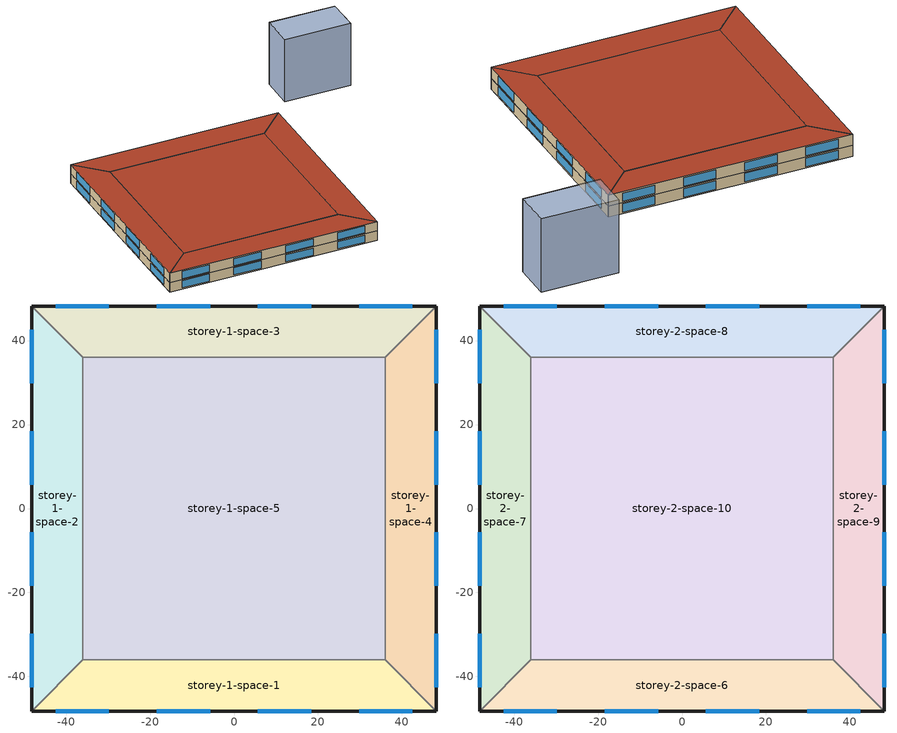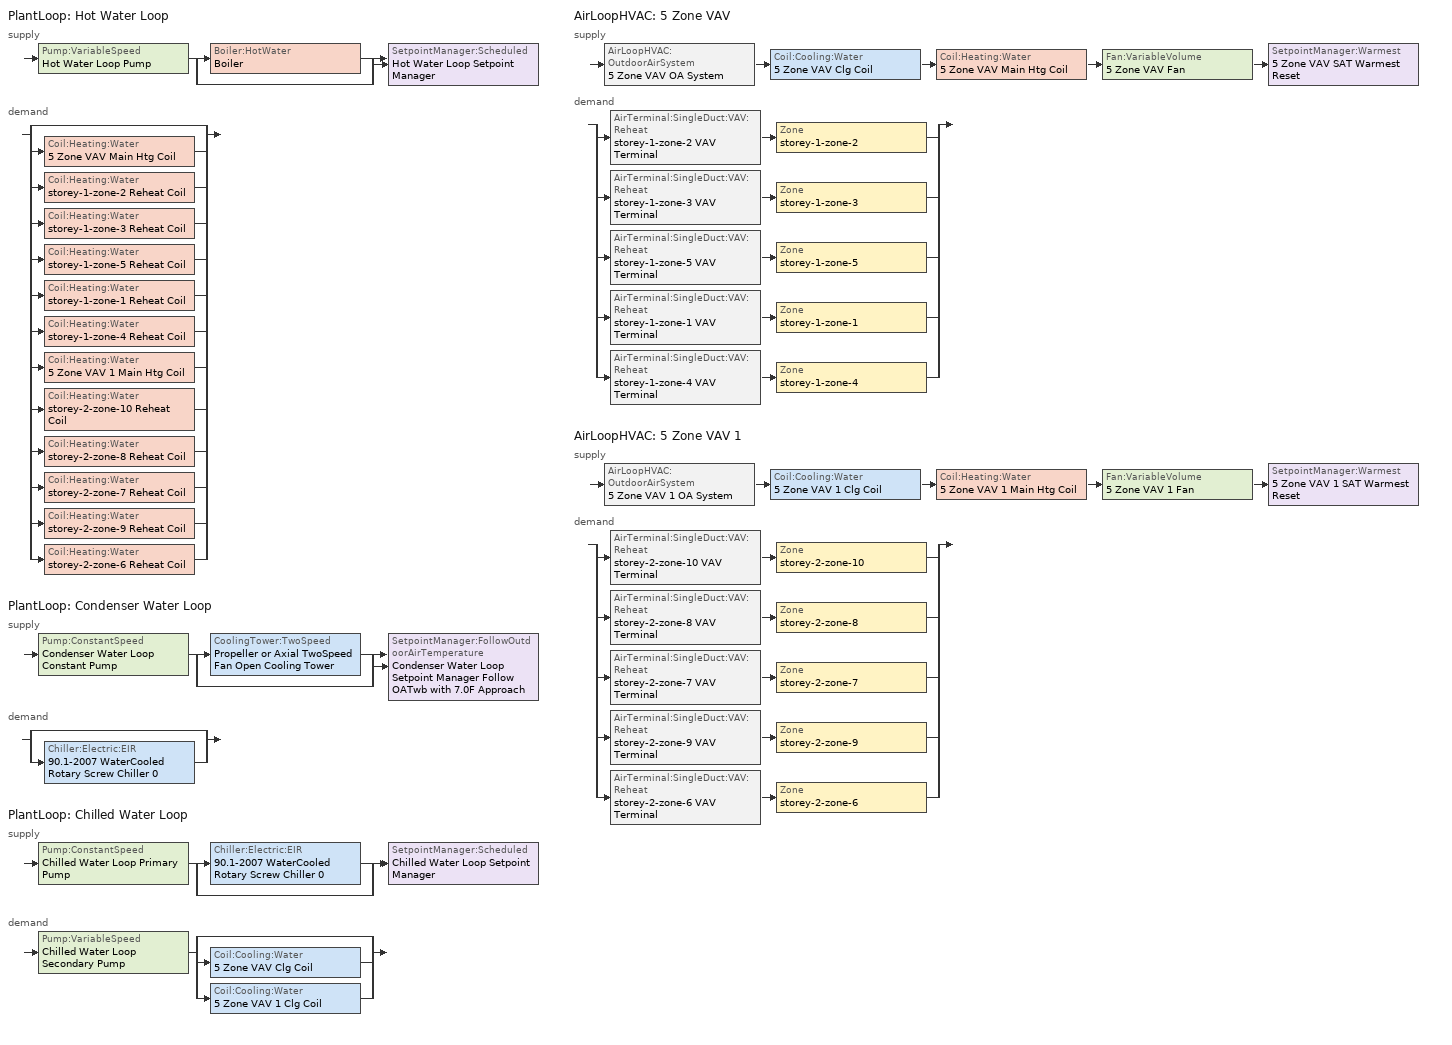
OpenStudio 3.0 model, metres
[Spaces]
storey-1-space-1
 floor ground (Typical Floor CZ5): -48.16,-48.23 -35.97,-36.04 35.97,-36.04 48.16,-48.23 z0
 wall outside (Typical Mass Wall CZ5 R-11): -48.16,-48.23 48.16,-48.23 z0:4.57
 wall to storey-1-space-5 (Typical Int. Wall CZ5): 35.97,-36.04 -35.97,-36.04 z0:4.57
 wall to storey-1-space-4 (Typical Int. Wall CZ5): 48.16,-48.23 35.97,-36.04 z0:4.57
 wall to storey-1-space-2 (Typical Int. Wall CZ5): -35.97,-36.04 -48.16,-48.23 z0:4.57
 window (Typical Mtl Framed CW CZ5 U-0.45 SHGC-0.4 VT-0.44): 29.78,-48.23 42.46,-48.23 / 5.7,-48.23 18.38,-48.23 / -18.38,-48.23 -5.7,-48.23 / -42.46,-48.23 -29.78,-48.23 z0.55:4.02
storey-1-space-2
 floor ground (Typical Floor CZ5): -48.16,48.23 -35.97,36.04 -35.97,-36.04 -48.16,-48.23 z0
 wall outside (Typical Mass Wall CZ5 R-11): -48.16,48.23 -48.16,-48.23 z0:4.57
 wall to storey-1-space-5 (Typical Int. Wall CZ5): -35.97,-36.04 -35.97,36.04 z0:4.57
 wall to storey-1-space-3 (Typical Int. Wall CZ5): -35.97,36.04 -48.16,48.23 z0:4.57
 window (Typical Mtl Framed CW CZ5 U-0.45 SHGC-0.4 VT-0.44): -48.16,-29.83 -48.16,-42.52 / -48.16,-5.71 -48.16,-18.4 / -48.16,18.4 -48.16,5.71 / -48.16,42.52 -48.16,29.83 z0.55:4.02
storey-1-space-3
 floor ground (Typical Floor CZ5): 48.16,48.23 35.97,36.04 -35.97,36.04 -48.16,48.23 z0
 wall outside (Typical Mass Wall CZ5 R-11): 48.16,48.23 -48.16,48.23 z0:4.57
 wall to storey-1-space-5 (Typical Int. Wall CZ5): -35.97,36.04 35.97,36.04 z0:4.57
 wall to storey-1-space-4 (Typical Int. Wall CZ5): 35.97,36.04 48.16,48.23 z0:4.57
 window (Typical Mtl Framed CW CZ5 U-0.45 SHGC-0.4 VT-0.44): -29.78,48.23 -42.46,48.23 / -5.7,48.23 -18.38,48.23 / 18.38,48.23 5.7,48.23 / 42.46,48.23 29.78,48.23 z0.55:4.02
storey-1-space-4
 floor ground (Typical Floor CZ5): 48.16,-48.23 35.97,-36.04 35.97,36.04 48.16,48.23 z0
 wall outside (Typical Mass Wall CZ5 R-11): 48.16,-48.23 48.16,48.23 z0:4.57
 wall to storey-1-space-5 (Typical Int. Wall CZ5): 35.97,36.04 35.97,-36.04 z0:4.57
 window (Typical Mtl Framed CW CZ5 U-0.45 SHGC-0.4 VT-0.44): 48.16,29.83 48.16,42.52 / 48.16,5.71 48.16,18.4 / 48.16,-18.4 48.16,-5.71 / 48.16,-42.52 48.16,-29.83 z0.55:4.02
storey-1-space-5
 floor ground (Typical Floor CZ5): 35.97,-36.04 -35.97,-36.04 -35.97,36.04 35.97,36.04 z0
storey-2-space-6
 floor to storey-1-space-1 (Typical Floor CZ5): -48.16,-48.23 -35.97,-36.04 35.97,-36.04 48.16,-48.23 z4.57
 wall outside (Typical Mass Wall CZ5 R-11): -48.16,-48.23 48.16,-48.23 z4.57:9.14
 wall to storey-2-space-10 (Typical Int. Wall CZ5): 35.97,-36.04 -35.97,-36.04 z4.57:9.14
 wall to storey-2-space-9 (Typical Int. Wall CZ5): 48.16,-48.23 35.97,-36.04 z4.57:9.14
 wall to storey-2-space-7 (Typical Int. Wall CZ5): -35.97,-36.04 -48.16,-48.23 z4.57:9.14
 window (Typical Mtl Framed CW CZ5 U-0.45 SHGC-0.4 VT-0.44): 29.78,-48.23 42.46,-48.23 / 5.7,-48.23 18.38,-48.23 / -18.38,-48.23 -5.7,-48.23 / -42.46,-48.23 -29.78,-48.23 z5.12:8.6
 roof outside (Typical IEAD Roof CZ5 R-21): 48.16,-48.23 35.97,-36.04 -35.97,-36.04 -48.16,-48.23 z9.17
storey-2-space-7
 floor to storey-1-space-2 (Typical Floor CZ5): -48.16,48.23 -35.97,36.04 -35.97,-36.04 -48.16,-48.23 z4.57
 wall outside (Typical Mass Wall CZ5 R-11): -48.16,48.23 -48.16,-48.23 z4.57:9.14
 wall to storey-2-space-10 (Typical Int. Wall CZ5): -35.97,-36.04 -35.97,36.04 z4.57:9.14
 wall to storey-2-space-8 (Typical Int. Wall CZ5): -35.97,36.04 -48.16,48.23 z4.57:9.14
 window (Typical Mtl Framed CW CZ5 U-0.45 SHGC-0.4 VT-0.44): -48.16,-29.83 -48.16,-42.52 / -48.16,-5.71 -48.16,-18.4 / -48.16,18.4 -48.16,5.71 / -48.16,42.52 -48.16,29.83 z5.12:8.6
 roof outside (Typical IEAD Roof CZ5 R-21): -48.16,-48.23 -35.97,-36.04 -35.97,36.04 -48.16,48.23 z9.17
storey-2-space-8
 floor to storey-1-space-3 (Typical Floor CZ5): 48.16,48.23 35.97,36.04 -35.97,36.04 -48.16,48.23 z4.57
 wall outside (Typical Mass Wall CZ5 R-11): 48.16,48.23 -48.16,48.23 z4.57:9.14
 wall to storey-2-space-10 (Typical Int. Wall CZ5): -35.97,36.04 35.97,36.04 z4.57:9.14
 wall to storey-2-space-9 (Typical Int. Wall CZ5): 35.97,36.04 48.16,48.23 z4.57:9.14
 window (Typical Mtl Framed CW CZ5 U-0.45 SHGC-0.4 VT-0.44): -29.78,48.23 -42.46,48.23 / -5.7,48.23 -18.38,48.23 / 18.38,48.23 5.7,48.23 / 42.46,48.23 29.78,48.23 z5.12:8.6
 roof outside (Typical IEAD Roof CZ5 R-21): -48.16,48.23 -35.97,36.04 35.97,36.04 48.16,48.23 z9.17
storey-2-space-9
 floor to storey-1-space-4 (Typical Floor CZ5): 48.16,-48.23 35.97,-36.04 35.97,36.04 48.16,48.23 z4.57
 wall outside (Typical Mass Wall CZ5 R-11): 48.16,-48.23 48.16,48.23 z4.57:9.14
 wall to storey-2-space-10 (Typical Int. Wall CZ5): 35.97,36.04 35.97,-36.04 z4.57:9.14
 window (Typical Mtl Framed CW CZ5 U-0.45 SHGC-0.4 VT-0.44): 48.16,29.83 48.16,42.52 / 48.16,5.71 48.16,18.4 / 48.16,-18.4 48.16,-5.71 / 48.16,-42.52 48.16,-29.83 z5.12:8.6
 roof outside (Typical IEAD Roof CZ5 R-21): 48.16,48.23 35.97,36.04 35.97,-36.04 48.16,-48.23 z9.17
storey-2-space-10
 floor to storey-1-space-5 (Typical Floor CZ5): 35.97,-36.04 -35.97,-36.04 -35.97,36.04 35.97,36.04 z4.57
 roof outside (Typical IEAD Roof CZ5 R-21): 35.97,36.04 -35.97,36.04 -35.97,-36.04 35.97,-36.04 z9.17
shading: 91.44,68.58 91.44,83.82 / 91.44,83.82 60.96,83.82 / 60.96,83.82 60.96,68.58 / 60.96,68.58 91.44,68.58 z0:30.48; 91.44,83.82 60.96,83.82 60.96,68.58 91.44,68.58 z30.48
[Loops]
PlantLoop 'Hot Water Loop'
 supply: Pump:VariableSpeed 'Hot Water Loop Pump' > split
  | Boiler:HotWater 'Boiler'
  | bypass
  join > SetpointManager:Scheduled 'Hot Water Loop Setpoint Manager'
 demand: split
  | bypass
  | Coil:Heating:Water '5 Zone VAV Main Htg Coil'
  | Coil:Heating:Water 'storey-1-zone-2 Reheat Coil'
  | Coil:Heating:Water 'storey-1-zone-3 Reheat Coil'
  | Coil:Heating:Water 'storey-1-zone-5 Reheat Coil'
  | Coil:Heating:Water 'storey-1-zone-1 Reheat Coil'
  | Coil:Heating:Water 'storey-1-zone-4 Reheat Coil'
  | Coil:Heating:Water '5 Zone VAV 1 Main Htg Coil'
  | Coil:Heating:Water 'storey-2-zone-10 Reheat Coil'
  | Coil:Heating:Water 'storey-2-zone-8 Reheat Coil'
  | Coil:Heating:Water 'storey-2-zone-7 Reheat Coil'
  | Coil:Heating:Water 'storey-2-zone-9 Reheat Coil'
  | Coil:Heating:Water 'storey-2-zone-6 Reheat Coil'
PlantLoop 'Condenser Water Loop'
 supply: Pump:ConstantSpeed 'Condenser Water Loop Constant Pump' > split
  | CoolingTower:TwoSpeed 'Propeller or Axial TwoSpeed Fan Open Cooling Tower'
  | bypass
  join > SetpointManager:FollowOutdoorAirTemperature 'Condenser Water Loop Setpoint Manager Follow OATwb with 7.0F Approach'
 demand: split
  | bypass
  | Chiller:Electric:EIR '90.1-2007 WaterCooled  Rotary Screw Chiller 0'
PlantLoop 'Chilled Water Loop'
 supply: Pump:ConstantSpeed 'Chilled Water Loop Primary Pump' > split
  | Chiller:Electric:EIR '90.1-2007 WaterCooled  Rotary Screw Chiller 0'
  | bypass
  join > SetpointManager:Scheduled 'Chilled Water Loop Setpoint Manager'
 demand: Pump:VariableSpeed 'Chilled Water Loop Secondary Pump' > split
  | bypass
  | Coil:Cooling:Water '5 Zone VAV Clg Coil'
  | Coil:Cooling:Water '5 Zone VAV 1 Clg Coil'
AirLoopHVAC '5 Zone VAV'
 supply: AirLoopHVAC:OutdoorAirSystem '5 Zone VAV OA System' > Coil:Cooling:Water '5 Zone VAV Clg Coil' > Coil:Heating:Water '5 Zone VAV Main Htg Coil' > Fan:VariableVolume '5 Zone VAV Fan' > SetpointManager:Warmest '5 Zone VAV SAT Warmest Reset'
 demand: split
  | AirTerminal:SingleDuct:VAV:Reheat 'storey-1-zone-2 VAV Terminal' > Zone 'storey-1-zone-2'
  | AirTerminal:SingleDuct:VAV:Reheat 'storey-1-zone-3 VAV Terminal' > Zone 'storey-1-zone-3'
  | AirTerminal:SingleDuct:VAV:Reheat 'storey-1-zone-5 VAV Terminal' > Zone 'storey-1-zone-5'
  | AirTerminal:SingleDuct:VAV:Reheat 'storey-1-zone-1 VAV Terminal' > Zone 'storey-1-zone-1'
  | AirTerminal:SingleDuct:VAV:Reheat 'storey-1-zone-4 VAV Terminal' > Zone 'storey-1-zone-4'
AirLoopHVAC '5 Zone VAV 1'
 supply: AirLoopHVAC:OutdoorAirSystem '5 Zone VAV 1 OA System' > Coil:Cooling:Water '5 Zone VAV 1 Clg Coil' > Coil:Heating:Water '5 Zone VAV 1 Main Htg Coil' > Fan:VariableVolume '5 Zone VAV 1 Fan' > SetpointManager:Warmest '5 Zone VAV 1 SAT Warmest Reset'
 demand: split
  | AirTerminal:SingleDuct:VAV:Reheat 'storey-2-zone-10 VAV Terminal' > Zone 'storey-2-zone-10'
  | AirTerminal:SingleDuct:VAV:Reheat 'storey-2-zone-8 VAV Terminal' > Zone 'storey-2-zone-8'
  | AirTerminal:SingleDuct:VAV:Reheat 'storey-2-zone-7 VAV Terminal' > Zone 'storey-2-zone-7'
  | AirTerminal:SingleDuct:VAV:Reheat 'storey-2-zone-9 VAV Terminal' > Zone 'storey-2-zone-9'
  | AirTerminal:SingleDuct:VAV:Reheat 'storey-2-zone-6 VAV Terminal' > Zone 'storey-2-zone-6'
[Building]
1: North Axis {deg}=0; Standards Template=90.1-2007; Standards Building Type=Office
[Site]
Denver-Stapleton_USA: Latitude {deg}=39; Longitude {deg}=-104
[SizingPeriod:DesignDay] Barometric Pressure {Pa}=83411; Sky Clearness=0; Rain Indicator=0; Snow Indicator=0; Day of Month=21; Daylight Saving Time Indicator=0; Dry-Bulb Temperature Range Modifier Type=DefaultMultipliers
Name | Maximum Dry-Bulb Temperature {C} | Daily Dry-Bulb Temperature Range {deltaC} | Humidity Indicating Conditions at Maximum Dry-Bulb | Wind Speed {m/s} | Wind Direction {deg} | Month | Day Type | Humidity Indicating Type | Solar Model Indicator | ASHRAE Taub | ASHRAE Taud
Denver-Stapleton Ann Clg .4% Condns DP=>MDB | 20 | 15.2 | 15.7 | 4 | 120 | 7 | SummerDesignDay | Dewpoint | ASHRAETau | 0.435 | 1.996
Denver-Stapleton Ann Htg Wind 99.6% Condns WS=>MCDB | 2.7 | 0 | 2.7 | 12.4 | 180 | 12 | WinterDesignDay | Wetbulb | ASHRAEClearSky
Denver-Stapleton Ann Clg .4% Condns DB=>MWB | 34.1 | 15.2 | 15.9 | 4 | 120 | 7 | SummerDesignDay | Wetbulb | ASHRAETau | 0.435 | 1.996
Denver-Stapleton Ann Clg .4% Condns WB=>MDB | 27.7 | 15.2 | 18.1 | 4 | 120 | 7 | SummerDesignDay | Wetbulb | ASHRAETau | 0.435 | 1.996
Denver-Stapleton Ann Htg 99.6% Condns DB | -20 | 0 | -20 | 2.3 | 180 | 12 | WinterDesignDay | Wetbulb | ASHRAEClearSky
Denver-Stapleton Ann Hum_n 99.6% Condns DP=>MCDB | -17.1 | 0 | -24.1 | 2.3 | 180 | 12 | WinterDesignDay | Dewpoint | ASHRAEClearSky
Denver-Stapleton Ann Clg .4% Condns Enth=>MDB | 27.9 | 15.2 | 57700 | 4 | 120 | 7 | SummerDesignDay | Enthalpy | ASHRAETau | 0.435 | 1.996
[ClimateZones]
Climate Zone Institution Name 1=ASHRAE; Climate Zone Document Name 1=ASHRAE climate zone descriptions; Climate Zone Document Year 1=2006; Climate Zone Value 1=5B
[Construction]
Typical Floor CZ5: 4 in. Normalweight Concrete Floor, Typical Carpet Pad
Typical Int. Wall CZ5: 1/2IN Gypsum, Steel Frame Cavity, 1/2IN Gypsum 1
Typical Mass Wall CZ5 R-11: 1IN Stucco, 8IN CONCRETE HW RefBldg, Typical Insulation [10], 1/2IN Gypsum
Typical IEAD Roof CZ5 R-21: Roof Membrane, Typical Insulation [33], Metal Roof Surface
Typical Mtl Framed CW CZ5 U-0.45 SHGC-0.4 VT-0.44: Typical Mtl Framed CW CZ5 U-0.45 SHGC-0.4 VT-0.44
[Material] Thermal Absorptance=0.9
Name | Roughness | Thickness {m} | Conductivity {W/m-K} | Density {kg/m3} | Specific Heat {J/kg-K} | Solar Absorptance
4 in. Normalweight Concrete Floor | MediumRough | 0.1016 | 2.31 | 2322 | 814.222 | 0.7
1/2IN Gypsum; 1/2IN Gypsum 1 | Smooth | 0.0127 | 0.16 | 784.9 | 812.222 | 0.4
Steel Frame Cavity | MediumRough | 0.0889002 | 0.0841162 | 641.379 | 484.302 | 0.7
1IN Stucco | Smooth | 0.0253 | 0.6918 | 1858 | 819.222 | 0.7
8IN CONCRETE HW RefBldg | Rough | 0.2032 | 1.311 | 2240 | 819.022 | 0.7
Typical Insulation [10] | MediumSmooth | 0.03937 | 0.0230188 | 16.0185 | 1112.66 | 0.7
Roof Membrane | VeryRough | 0.0095 | 0.16 | 1121.29 | 1442.22 | 0.7
Typical Insulation [33] | MediumSmooth | 0.083058 | 0.0230188 | 16.0185 | 1112.66 | 0.7
Metal Roof Surface | Smooth | 0.0008 | 45.28 | 7824 | 482.222 | 0.7
[Material:NoMass]
Typical Carpet Pad: Roughness=VeryRough; Thermal Resistance {m2-K/W}=0.21648; Thermal Absorptance=0.9; Solar Absorptance=0.7; Visible Absorptance=0.8
[WindowMaterial:SimpleGlazingSystem]
Typical Mtl Framed CW CZ5 U-0.45 SHGC-0.4 VT-0.44: U-Factor {W/m2-K}=2.55522; Solar Heat Gain Coefficient=0.4; Visible Transmittance=0.44
[ThermalZone] Use Ideal Air Loads=No
Name | Thermostat
storey-1-zone-1 | Thermostat Setpoint Dual Setpoint 6
storey-1-zone-2 | Thermostat Setpoint Dual Setpoint 3
storey-1-zone-3 | Thermostat Setpoint Dual Setpoint 8
storey-1-zone-4 | Thermostat Setpoint Dual Setpoint 7
storey-1-zone-5 | Thermostat Setpoint Dual Setpoint 9
storey-2-zone-6 | Thermostat Setpoint Dual Setpoint 5
storey-2-zone-7 | Thermostat Setpoint Dual Setpoint 2
storey-2-zone-8 | Thermostat Setpoint Dual Setpoint 1
storey-2-zone-9 | Thermostat Setpoint Dual Setpoint 4
storey-2-zone-10 | Thermostat Setpoint Dual Setpoint 11
[Sizing:Zone] Zone Cooling Design Supply Air Temperature Input Method=SupplyAirTemperature; Zone Cooling Design Supply Air Temperature {C}=12.7778; Zone Cooling Design Supply Air Temperature Difference {deltaC}=11.11; Zone Heating Design Supply Air Temperature Input Method=SupplyAirTemperature; Zone Heating Design Supply Air Temperature {C}=40; Zone Heating Design Supply Air Temperature Difference {deltaC}=11.11; Zone Cooling Design Supply Air Humidity Ratio {kg-H2O/kg-air}=0.0085; Zone Heating Design Supply Air Humidity Ratio {kg-H2O/kg-air}=0.008; Cooling Design Air Flow Method=DesignDayWithLimit; Heating Design Air Flow Method=DesignDay; Account for Dedicated Outdoor Air System=No; Dedicated Outdoor Air System Control Strategy=NeutralSupplyAir; Dedicated Outdoor Air Low Setpoint Temperature for Design {C}=autosize; Dedicated Outdoor Air High Setpoint Temperature for Design {C}=autosize
storey-1-zone-1; storey-1-zone-2; storey-1-zone-3; storey-1-zone-4; storey-1-zone-5; storey-2-zone-6; storey-2-zone-7; storey-2-zone-8; storey-2-zone-9; storey-2-zone-10
[Zone equipment]
storey-1-zone-1: storey-1-zone-1 VAV Terminal
storey-1-zone-2: storey-1-zone-2 VAV Terminal
storey-1-zone-3: storey-1-zone-3 VAV Terminal
storey-1-zone-4: storey-1-zone-4 VAV Terminal
storey-1-zone-5: storey-1-zone-5 VAV Terminal
storey-2-zone-6: storey-2-zone-6 VAV Terminal
storey-2-zone-7: storey-2-zone-7 VAV Terminal
storey-2-zone-8: storey-2-zone-8 VAV Terminal
storey-2-zone-9: storey-2-zone-9 VAV Terminal
storey-2-zone-10: storey-2-zone-10 VAV Terminal
[BuildingStory]
storey 1; storey 2
[Space] Space Type=Office-OpenOffice
Name | Building Story | Thermal Zone
storey-1-space-1 | storey 1 | storey-1-zone-1
storey-1-space-2 | storey 1 | storey-1-zone-2
storey-1-space-3 | storey 1 | storey-1-zone-3
storey-1-space-4 | storey 1 | storey-1-zone-4
storey-1-space-5 | storey 1 | storey-1-zone-5
storey-2-space-6 | storey 2 | storey-2-zone-6
storey-2-space-7 | storey 2 | storey-2-zone-7
storey-2-space-8 | storey 2 | storey-2-zone-8
storey-2-space-9 | storey 2 | storey-2-zone-9
storey-2-space-10 | storey 2 | storey-2-zone-10
[SpaceType]
Office-OpenOffice: Default Schedule Set=Office-OpenOffice; Design Specification Outdoor Air Object=Office-OpenOffice-ventilation; Standards Building Type=Office; Standards Space Type=OpenOffice
[DefaultScheduleSet]
Office-OpenOffice: Hours of Operation Schedule=OfficeLarge BLDG_OCC_SCH; Number of People Schedule=OfficeLarge BLDG_OCC_SCH; People Activity Level Schedule=OfficeMedium ACTIVITY_SCH; Lighting Schedule=OfficeLarge BLDG_LIGHT_SCH; Electric Equipment Schedule=OfficeLarge BLDG_EQUIP_SCH; Infiltration Schedule=OfficeLarge INFIL_SCH_PNNL
[DesignSpecification:OutdoorAir]
Office-OpenOffice-ventilation: Outdoor Air Method=Sum; Outdoor Air Flow per Person {m3/s-person}=0; Outdoor Air Flow per Floor Area {m3/s-m2}=0.00043815; Outdoor Air Flow Rate {m3/s}=0; Outdoor Air Flow Air Changes per Hour {1/hr}=0
[Lights:Definition]
LPD 0.5 W/ft^2 - LightsDef: Design Level Calculation Method=Watts/Area; Watts per Space Floor Area {W/m2}=5.38196
[ElectricEquipment:Definition]
Office-OpenOffice_equipment: Design Level Calculation Method=Watts/Area; Watts per Space Floor Area {W/m2}=10.7639; Fraction Radiant=0.5
[ElectricEquipment]
Office-OpenOffice_equipment: Electric Equipment Definition=Office-OpenOffice_equipment; Space or SpaceType=Office-OpenOffice
[People:Definition]
Office-OpenOffice_People: Number of People Calculation Method=People/Area; People per Space Floor Area {person/m2}=0.0565105; Fraction Radiant=0.3
[People]
Office-OpenOffice_People: People Definition=Office-OpenOffice_People; Space or SpaceType=Office-OpenOffice; Multiplier=1
[SpaceInfiltration:DesignFlowRate]
Office-OpenOffice-infiltration: Space or SpaceType=Office-OpenOffice; Design Flow Rate Calculation Method=Flow/ExteriorWallArea; Flow per Exterior Surface Area {m3/s-m2}=0.000226568
[ThermostatSetpoint:DualSetpoint] Heating Setpoint Temperature Schedule=SPEED Large/Small/Medium Office Heating Setpoint Schedule; Cooling Setpoint Temperature Schedule=SPEED Large/Small/Medium Office Cooling Setpoint Schedule
Thermostat Setpoint Dual Setpoint 11; Thermostat Setpoint Dual Setpoint 1; Thermostat Setpoint Dual Setpoint 2; Thermostat Setpoint Dual Setpoint 3; Thermostat Setpoint Dual Setpoint 4; Thermostat Setpoint Dual Setpoint 5; Thermostat Setpoint Dual Setpoint 6; Thermostat Setpoint Dual Setpoint 7; Thermostat Setpoint Dual Setpoint 8; Thermostat Setpoint Dual Setpoint 9
[Lights]
LPD 0.5 W/ft^2 - LightsInstance 1: Lights Definition=LPD 0.5 W/ft^2 - LightsDef; Space or SpaceType=Office-OpenOffice; Fraction Replaceable=1
[PlantLoop] Glycol Concentration=0; Plant Loop Volume {m3}=Autocalculate; Load Distribution Scheme=Optimal
Name | Fluid Type | Minimum Loop Temperature {C} | Maximum Loop Temperature {C} | Common Pipe Simulation
Hot Water Loop | Water | 10
Condenser Water Loop |  | 5 | 80
Chilled Water Loop |  | 1 | 40 | CommonPipe
[Sizing:Plant] Sizing Option=NonCoincident; Zone Timesteps in Averaging Window=1; Coincident Sizing Factor Mode=None
Name | Loop Type | Design Loop Exit Temperature {C} | Loop Design Temperature Difference {deltaC}
Hot Water Loop | Heating | 48.8889 | 11.1111
Condenser Water Loop | Condenser | 29.4444 | 5.55556
Chilled Water Loop | Cooling | 6.66667 | 5.61111
[SetpointManager:Scheduled] Control Variable=Temperature
Name | Schedule | Setpoint Node or NodeList
Hot Water Loop Setpoint Manager | Hot Water Loop Temp - 120F | Hot Water Loop Supply Outlet Node
Chilled Water Loop Setpoint Manager | Chilled Water Loop Temp - 44F | Chilled Water Loop Supply Outlet Node
[Pump:VariableSpeed] Motor Efficiency=0.9; Pump Control Type=Intermittent; Skin Loss Radiative Fraction=0.5; Design Power Sizing Method=PowerPerFlowPerPressure; Design Electric Power per Unit Flow Rate {W/(m3/s)}=348701.1; Design Shaft Power per Unit Flow Rate per Unit Head {W-s/m3-Pa}=1.28205; Design Minimum Flow Rate Fraction=0
Name | Rated Pump Head {Pa} | Fraction of Motor Inefficiencies to Fluid Stream | Coefficient 1 of the Part Load Performance Curve | Coefficient 2 of the Part Load Performance Curve | Coefficient 3 of the Part Load Performance Curve | Coefficient 4 of the Part Load Performance Curve
Hot Water Loop Pump | 179344
Chilled Water Loop Secondary Pump | 134508 | 0 | 0 | 0.0205 | 0.4101 | 0.5753
[Boiler:HotWater]
Boiler: Fuel Type=NaturalGas; Nominal Thermal Efficiency=0.78; Efficiency Curve Temperature Evaluation Variable=LeavingBoiler; Minimum Part Load Ratio=0; Maximum Part Load Ratio=1.2; Optimum Part Load Ratio=1; Water Outlet Upper Temperature Limit {C}=95; Boiler Flow Mode=LeavingSetpointModulated; Parasitic Electric Load {W}=0; Sizing Factor=1
[SetpointManager:FollowOutdoorAirTemperature]
Condenser Water Loop Setpoint Manager Follow OATwb with 7.0F Approach: Control Variable=Temperature; Reference Temperature Type=OutdoorAirWetBulb; Offset Temperature Difference {deltaC}=3.88889; Maximum Setpoint Temperature {C}=29.4444; Minimum Setpoint Temperature {C}=21.1111; Setpoint Node or NodeList=Condenser Water Loop Supply Outlet Node
[Pump:ConstantSpeed] Rated Flow Rate {m3/s}=autosize; Rated Power Consumption {W}=autosize; Motor Efficiency=0.9; Fraction of Motor Inefficiencies to Fluid Stream=0; Pump Control Type=Intermittent; Design Power Sizing Method=PowerPerFlowPerPressure; Design Electric Power per Unit Flow Rate {W/(m3/s)}=348701.1; Design Shaft Power per Unit Flow Rate per Unit Head {W-s/m3-Pa}=1.28205
Name | Rated Pump Head {Pa}
Condenser Water Loop Constant Pump | 148557
Chilled Water Loop Primary Pump | 44836
[CoolingTower:TwoSpeed]
Propeller or Axial TwoSpeed Fan Open Cooling Tower: Design Water Flow Rate {m3/s}=autosize; High Fan Speed Air Flow Rate {m3/s}=autosize; High Fan Speed Fan Power {W}=autosize; High Fan Speed U-Factor Times Area Value {W/K}=autosize; Low Fan Speed Air Flow Rate {m3/s}=AutoSize; Low Fan Speed Fan Power {W}=AutoSize; Low Fan Speed U-Factor Times Area Value {W/K}=AutoSize; Number of Cells=1; Sizing Factor=1; Design Inlet Air Dry-Bulb Temperature {C}=35; Design Inlet Air Wet-Bulb Temperature {C}=25.6; Design Approach Temperature {deltaC}=autosize; Design Range Temperature {deltaC}=autosize
[Chiller:Electric:EIR]
90.1-2007 WaterCooled  Rotary Screw Chiller 0: Reference Capacity {W}=Autosize; Reference COP {W/W}=5.5; Reference Leaving Chilled Water Temperature {C}=6.66667; Reference Entering Condenser Fluid Temperature {C}=35; Reference Chilled Water Flow Rate {m3/s}=Autosize; Cooling Capacity Function of Temperature Curve=Curve Biquadratic 1; Electric Input to Cooling Output Ratio Function of Temperature Curve=Curve Biquadratic 2; Electric Input to Cooling Output Ratio Function of Part Load Ratio Curve=Curve Quadratic 1; Minimum Part Load Ratio=0.15; Maximum Part Load Ratio=1; Optimum Part Load Ratio=1; Minimum Unloading Ratio=0.25; Condenser Type=WaterCooled; Leaving Chilled Water Lower Temperature Limit {C}=2.22222; Chiller Flow Mode=ConstantFlow; Design Heat Recovery Water Flow Rate {m3/s}=Autosize; Sizing Factor=1; Basin Heater Capacity {W/K}=0; Basin Heater Setpoint Temperature {C}=10; Condenser Heat Recovery Relative Capacity Fraction=1
[AirLoopHVAC] Design Supply Air Flow Rate {m3/s}=AutoSize
Name | Availability Schedule
5 Zone VAV | 5 Zone VAV Occ Sch
5 Zone VAV 1 | 5 Zone VAV 1 Occ Sch
[Sizing:System] Type of Load to Size On=Sensible; Design Outdoor Air Flow Rate {m3/s}=Autosize; Central Heating Maximum System Air Flow Ratio=0.3; Preheat Design Temperature {C}=7.22222; Preheat Design Humidity Ratio {kg-H2O/kg-Air}=0.008; Precool Design Temperature {C}=12.7778; Precool Design Humidity Ratio {kg-H2O/kg-Air}=0.008; Central Cooling Design Supply Air Temperature {C}=12.7778; Central Heating Design Supply Air Temperature {C}=12.7778; Sizing Option=Coincident; 100% Outdoor Air in Cooling=No; 100% Outdoor Air in Heating=No; Central Cooling Design Supply Air Humidity Ratio {kg-H2O/kg-Air}=0.0085; Central Heating Design Supply Air Humidity Ratio {kg-H2O/kg-Air}=0.008; Cooling Design Air Flow Method=DesignDay; Cooling Design Air Flow Rate {m3/s}=0; Heating Design Air Flow Method=DesignDay; Heating Design Air Flow Rate {m3/s}=0; System Outdoor Air Method=ZoneSum; Zone Maximum Outdoor Air Fraction=1; Cooling Supply Air Flow Rate Per Floor Area {m3/s-m2}=0.00996765; Cooling Fraction of Autosized Cooling Supply Air Flow Rate=1; Cooling Supply Air Flow Rate Per Unit Cooling Capacity {m3/s-W}=3.94755e-05; Heating Supply Air Flow Rate Per Floor Area {m3/s-m2}=0.00996765; Heating Fraction of Autosized Heating Supply Air Flow Rate=1; Heating Fraction of Autosized Cooling Supply Air Flow Rate=1; Heating Supply Air Flow Rate Per Unit Heating Capacity {m3/s-W}=3.15882e-05; Cooling Design Capacity Method=CoolingDesignCapacity; Cooling Design Capacity {W}=autosize; Cooling Design Capacity Per Floor Area {W/m2}=234.7; Fraction of Autosized Cooling Design Capacity=1; Heating Design Capacity Method=HeatingDesignCapacity; Heating Design Capacity {W}=autosize; Heating Design Capacity Per Floor Area {W/m2}=157; Fraction of Autosized Heating Design Capacity=1; Central Cooling Capacity Control Method=OnOff
5 Zone VAV; 5 Zone VAV 1
[Fan:VariableVolume] Availability Schedule=Always On Discrete; Fan Total Efficiency=0.62; Pressure Rise {Pa}=996.356; Maximum Flow Rate {m3/s}=Autosize; Fan Power Minimum Flow Rate Input Method=Fraction; Fan Power Minimum Flow Fraction=0.25; Fan Power Minimum Air Flow Rate {m3/s}=0; Motor Efficiency=0.9; Motor In Airstream Fraction=1; Fan Power Coefficient 1=0.04076; Fan Power Coefficient 2=0.0881; Fan Power Coefficient 3=-0.0729; Fan Power Coefficient 4=0.9437; Fan Power Coefficient 5=0
5 Zone VAV Fan; 5 Zone VAV 1 Fan
[Coil:Heating:Water] Availability Schedule=Always On Discrete; Rated Inlet Water Temperature {C}=48.8889; Rated Outlet Water Temperature {C}=37.7778
Name | Rated Inlet Air Temperature {C} | Rated Outlet Air Temperature {C}
5 Zone VAV Main Htg Coil; 5 Zone VAV 1 Main Htg Coil | 7.22222 | 12.7778
storey-1-zone-2 Reheat Coil; storey-1-zone-3 Reheat Coil; storey-1-zone-5 Reheat Coil; storey-1-zone-1 Reheat Coil; storey-1-zone-4 Reheat Coil; storey-2-zone-10 Reheat Coil; storey-2-zone-8 Reheat Coil; storey-2-zone-7 Reheat Coil; storey-2-zone-9 Reheat Coil; storey-2-zone-6 Reheat Coil | 12.7778 | 40
[Controller:WaterCoil] Minimum Actuated Flow {m3/s}=0
Name | Water Coil | Action | Controller Convergence Tolerance {deltaC}
5 Zone VAV Main Htg Coil Controller | 5 Zone VAV Main Htg Coil | Normal | 0.1
5 Zone VAV Clg Coil Controller | 5 Zone VAV Clg Coil | Reverse
storey-1-zone-2 Reheat Coil Controller | storey-1-zone-2 Reheat Coil | Normal | 0.1
storey-1-zone-3 Reheat Coil Controller | storey-1-zone-3 Reheat Coil | Normal | 0.1
storey-1-zone-5 Reheat Coil Controller | storey-1-zone-5 Reheat Coil | Normal | 0.1
storey-1-zone-1 Reheat Coil Controller | storey-1-zone-1 Reheat Coil | Normal | 0.1
storey-1-zone-4 Reheat Coil Controller | storey-1-zone-4 Reheat Coil | Normal | 0.1
5 Zone VAV 1 Main Htg Coil Controller | 5 Zone VAV 1 Main Htg Coil | Normal | 0.1
5 Zone VAV 1 Clg Coil Controller | 5 Zone VAV 1 Clg Coil | Reverse
storey-2-zone-10 Reheat Coil Controller | storey-2-zone-10 Reheat Coil | Normal | 0.1
storey-2-zone-8 Reheat Coil Controller | storey-2-zone-8 Reheat Coil | Normal | 0.1
storey-2-zone-7 Reheat Coil Controller | storey-2-zone-7 Reheat Coil | Normal | 0.1
storey-2-zone-9 Reheat Coil Controller | storey-2-zone-9 Reheat Coil | Normal | 0.1
storey-2-zone-6 Reheat Coil Controller | storey-2-zone-6 Reheat Coil | Normal | 0.1
[Coil:Cooling:Water] Availability Schedule=Always On Discrete; Design Inlet Water Temperature {C}=Autosize; Heat Exchanger Configuration=CrossFlow
5 Zone VAV Clg Coil; 5 Zone VAV 1 Clg Coil
[Controller:OutdoorAir] Minimum Outdoor Air Flow Rate {m3/s}=autosize; Maximum Outdoor Air Flow Rate {m3/s}=Autosize; Economizer Control Type=DifferentialDryBulb; Economizer Control Action Type=ModulateFlow; Lockout Type=LockoutWithHeating; Minimum Limit Type=FixedMinimum; High Humidity Control=No; Heat Recovery Bypass Control Type=BypassWhenOAFlowGreaterThanMinimum
Name | Minimum Outdoor Air Schedule | Controller Mechanical Ventilation
5 Zone VAV OA Controller | 5 Zone VAV Occ Sch | 5 Zone VAV Vent Controller
5 Zone VAV 1 OA Controller | 5 Zone VAV 1 Occ Sch | 5 Zone VAV 1 Vent Controller
[Controller:MechanicalVentilation] Availability Schedule=Always On Discrete; System Outdoor Air Method=ZoneSum
5 Zone VAV Vent Controller; 5 Zone VAV 1 Vent Controller
[AirLoopHVAC:OutdoorAirSystem]
Name | Controller
5 Zone VAV OA System | 5 Zone VAV OA Controller
5 Zone VAV 1 OA System | 5 Zone VAV 1 OA Controller
[AvailabilityManager:NightCycle] Applicability Schedule=Always On Discrete; Control Type=CycleOnAny; Thermostat Tolerance {deltaC}=1; Cycling Run Time {s}=1800
Availability Manager Night Cycle 1; Availability Manager Night Cycle 2
[AirTerminal:SingleDuct:VAV:Reheat] Availability Schedule=Always On Discrete; Maximum Air Flow Rate {m3/s}=AutoSize; Zone Minimum Air Flow Input Method=Constant; Constant Minimum Air Flow Fraction=0.3; Fixed Minimum Air Flow Rate {m3/s}=0; Maximum Hot Water or Steam Flow Rate {m3/s}=AutoSize; Minimum Hot Water or Steam Flow Rate {m3/s}=0; Convergence Tolerance=0.001; Damper Heating Action=ReverseWithLimits; Maximum Flow per Zone Floor Area During Reheat {m3/s-m2}=AutoSize; Maximum Flow Fraction During Reheat=0.5; Maximum Reheat Air Temperature {C}=40; Control For Outdoor Air=No
Name | Reheat Coil
storey-1-zone-2 VAV Terminal | storey-1-zone-2 Reheat Coil
storey-1-zone-3 VAV Terminal | storey-1-zone-3 Reheat Coil
storey-1-zone-5 VAV Terminal | storey-1-zone-5 Reheat Coil
storey-1-zone-1 VAV Terminal | storey-1-zone-1 Reheat Coil
storey-1-zone-4 VAV Terminal | storey-1-zone-4 Reheat Coil
storey-2-zone-10 VAV Terminal | storey-2-zone-10 Reheat Coil
storey-2-zone-8 VAV Terminal | storey-2-zone-8 Reheat Coil
storey-2-zone-7 VAV Terminal | storey-2-zone-7 Reheat Coil
storey-2-zone-9 VAV Terminal | storey-2-zone-9 Reheat Coil
storey-2-zone-6 VAV Terminal | storey-2-zone-6 Reheat Coil
[HeatExchanger:AirToAir:SensibleAndLatent] Availability Schedule=Always On Discrete; Nominal Supply Air Flow Rate {m3/s}=autosize; Sensible Effectiveness at 100% Heating Air Flow=0.75; Latent Effectiveness at 100% Heating Air Flow=0.74; Sensible Effectiveness at 75% Heating Air Flow=0.79; Latent Effectiveness at 75% Heating Air Flow=0.79; Sensible Effectiveness at 100% Cooling Air Flow=0.75; Latent Effectiveness at 100% Cooling Air Flow=0.74; Sensible Effectiveness at 75% Cooling Air Flow=0.78; Latent Effectiveness at 75% Cooling Air Flow=0.78; Nominal Electric Power {W}=2705.11; Supply Air Outlet Temperature Control=No; Heat Exchanger Type=Rotary; Frost Control Type=ExhaustOnly; Threshold Temperature {C}=-23.3; Initial Defrost Time Fraction=0.167; Rate of Defrost Time Fraction Increase {1/K}=1.44; Economizer Lockout=Yes
5 Zone VAV ERV; 5 Zone VAV 1 ERV
[SetpointManager:OutdoorAirPretreat] Minimum Setpoint Temperature {C}=-99; Maximum Setpoint Temperature {C}=99; Minimum Setpoint Humidity Ratio {kgWater/kgDryAir}=1e-05; Maximum Setpoint Humidity Ratio {kgWater/kgDryAir}=1
Setpoint Manager Outdoor Air Pretreat 1; Setpoint Manager Outdoor Air Pretreat 2
[SetpointManager:Warmest] Control Variable=Temperature; Minimum Setpoint Temperature {C}=12.7778; Maximum Setpoint Temperature {C}=15.5556; Strategy=MaximumTemperature
Name | Setpoint Node or NodeList
5 Zone VAV SAT Warmest Reset | 5 Zone VAV Supply Outlet Node
5 Zone VAV 1 SAT Warmest Reset | 5 Zone VAV 1 Supply Outlet Node
[EnergyManagementSystem:Sensor] Output Variable or Output Meter Index Key=Environment; Output Variable or Output Meter=Site Outdoor Air Drybulb Temperature
OAT; OAT_1
[EnergyManagementSystem:Actuator] Actuated Component Type=Schedule:Year; Actuated Component Control Type=Schedule Value
Name | Actuated Component
SYS5ZoneVAVHtgSch0; SYS5ZoneVAV1HtgSch0 | SPEED Large/Small/Medium Office Heating Setpoint Schedule
SYS5ZoneVAVClgSch0; SYS5ZoneVAV1ClgSch0 | SPEED Large/Small/Medium Office Cooling Setpoint Schedule
[EnergyManagementSystem:Program]
SYS5ZoneVAVOptimumStartProg0: IF DaylightSavings==0 && DayOfWeek>1 && Hour==5 && OAT<23.9 && OAT>1.7; SET SYS5ZoneVAVClgSch0 = 29.4; SET SYS5ZoneVAVHtgSch0 = 15.6; ELSEIF DaylightSavings==0 && DayOfWeek==1 && Hour==7 && OAT<23.9 && OAT>1.7; SET SYS5ZoneVAVClgSch0 = 29.4; SET SYS5ZoneVAVHtgSch0 = 15.6; ELSEIF DaylightSavings==1 && DayOfWeek>1 && Hour==4 && OAT<23.9 && OAT>1.7; SET SYS5ZoneVAVClgSch0 = 29.4; SET SYS5ZoneVAVHtgSch0 = 15.6; ELSEIF DaylightSavings==1 && DayOfWeek==1 && Hour==6 && OAT<23.9 && OAT>1.7; SET SYS5ZoneVAVClgSch0 = 29.4; SET SYS5ZoneVAVHtgSch0 = 15.6; ELSE; SET SYS5ZoneVAVClgSch0 = NULL; SET SYS5ZoneVAVHtgSch0 = NULL; ENDIF
SYS5ZoneVAV1OptimumStartProg0: IF DaylightSavings==0 && DayOfWeek>1 && Hour==5 && OAT_1<23.9 && OAT_1>1.7; SET SYS5ZoneVAV1ClgSch0 = 29.4; SET SYS5ZoneVAV1HtgSch0 = 15.6; ELSEIF DaylightSavings==0 && DayOfWeek==1 && Hour==7 && OAT_1<23.9 && OAT_1>1.7; SET SYS5ZoneVAV1ClgSch0 = 29.4; SET SYS5ZoneVAV1HtgSch0 = 15.6; ELSEIF DaylightSavings==1 && DayOfWeek>1 && Hour==4 && OAT_1<23.9 && OAT_1>1.7; SET SYS5ZoneVAV1ClgSch0 = 29.4; SET SYS5ZoneVAV1HtgSch0 = 15.6; ELSEIF DaylightSavings==1 && DayOfWeek==1 && Hour==6 && OAT_1<23.9 && OAT_1>1.7; SET SYS5ZoneVAV1ClgSch0 = 29.4; SET SYS5ZoneVAV1HtgSch0 = 15.6; ELSE; SET SYS5ZoneVAV1ClgSch0 = NULL; SET SYS5ZoneVAV1HtgSch0 = NULL; ENDIF
[EnergyManagementSystem:ProgramCallingManager]
SYS5ZoneVAVOptimumStartCallingManager0: BeginTimestepBeforePredictor; SYS5ZoneVAVOptimumStartProg0
SYS5ZoneVAV1OptimumStartCallingManager0: BeginTimestepBeforePredictor; SYS5ZoneVAV1OptimumStartProg0
[Schedule:Ruleset]
Name | Default Day Schedule | Summer Design Day Schedule | Winter Design Day Schedule
OfficeLarge BLDG_OCC_SCH | OfficeLarge BLDG_OCC_SCH Default | Schedule Day 16 | Schedule Day 15
OfficeMedium ACTIVITY_SCH | OfficeMedium ACTIVITY_SCH Default | Schedule Day 30 | Schedule Day 29
OfficeLarge BLDG_LIGHT_SCH | OfficeLarge BLDG_LIGHT_SCH Default | Schedule Day 23 | Schedule Day 22
OfficeLarge BLDG_EQUIP_SCH | OfficeLarge BLDG_EQUIP_SCH Default | Schedule Day 27 | Schedule Day 26
OfficeLarge INFIL_SCH_PNNL | OfficeLarge INFIL_SCH_PNNL Default | Schedule Day 19 | Schedule Day 18
SPEED Large/Small/Medium Office Cooling Setpoint Schedule | SPEED Large/Small/Medium Office Cooling Setpoint Schedule Weekday | SPEED Large/Small/Medium Office Cooling Setpoint Schedule Summer Design Day | SPEED Large/Small/Medium Office Cooling Setpoint Schedule Winter Design Day
SPEED Large/Small/Medium Office Heating Setpoint Schedule | SPEED Large/Small/Medium Office Heating Setpoint Schedule Weekday | SPEED Large/Small/Medium Office Heating Setpoint Schedule Summer Design Day | SPEED Large/Small/Medium Office Heating Setpoint Schedule Winter Design Day
Hot Water Loop Temp - 120F | Hot Water Loop Temp - 120F Default
Chilled Water Loop Temp - 44F | Chilled Water Loop Temp - 44F Default
5 Zone VAV Occ Sch | 5 Zone VAV Occ Sch Default | 5 Zone VAV Occ Sch Summer Design Day | 5 Zone VAV Occ Sch Winter Design Day
5 Zone VAV 1 Occ Sch | 5 Zone VAV 1 Occ Sch Default | 5 Zone VAV 1 Occ Sch Summer Design Day | 5 Zone VAV 1 Occ Sch Winter Design Day
[Schedule:Day]
OfficeLarge BLDG_OCC_SCH Default: 6, 0, 0, 18, 0, 0.05, 24, 0, 0
OfficeLarge BLDG_OCC_SCH Sat Day: 6, 0, 0, 8, 0, 0.1, 12, 0, 0.3, 17, 0, 0.1, 19, 0, 0, 24, 0, 0
OfficeLarge BLDG_OCC_SCH Wkdy Day: 6, 0, 0, 7, 0, 0.1, 8, 0, 0.2, 12, 0, 0.95, 13, 0, 0.5, 17, 0, 0.95, 18, 0, 0.3, 22, 0, 0.1, 24, 0, 0
OfficeMedium ACTIVITY_SCH Default: 24, 0, 120
OfficeLarge BLDG_LIGHT_SCH Default: 24, 0, 0.05
OfficeLarge BLDG_LIGHT_SCH Sat Day: 6, 0, 0.05, 8, 0, 0.1, 12, 0, 0.3, 17, 0, 0.15, 24, 0, 0.05
OfficeLarge BLDG_LIGHT_SCH Wkdy Day: 6, 0, 0.05, 7, 0, 0.1, 8, 0, 0.3, 17, 0, 0.9, 18, 0, 0.5, 20, 0, 0.3, 22, 0, 0.2, 23, 0, 0.1, 24, 0, 0.05
OfficeLarge BLDG_EQUIP_SCH Default: 24, 0, 0.3
OfficeLarge BLDG_EQUIP_SCH Sat Day: 6, 0, 0.3, 8, 0, 0.4, 12, 0, 0.5, 17, 0, 0.35, 24, 0, 0.3
OfficeLarge BLDG_EQUIP_SCH Wkdy Day: 8, 0, 0.4, 12, 0, 0.9, 13, 0, 0.8, 17, 0, 0.9, 18, 0, 0.5, 24, 0, 0.4
OfficeLarge INFIL_SCH_PNNL Default; Schedule Day 16; Schedule Day 18; Schedule Day 19; Schedule Day 23; Schedule Day 27; Schedule Day 29; Schedule Day 30; 5 Zone VAV Occ Sch Winter Design Day; 5 Zone VAV Occ Sch Summer Design Day; 5 Zone VAV 1 Occ Sch Winter Design Day; 5 Zone VAV 1 Occ Sch Summer Design Day: 24, 0, 1
OfficeLarge INFIL_SCH_PNNL SmrDsn|Wkdy Day: 6, 0, 1, 22, 0, 0.25, 24, 0, 1
OfficeLarge INFIL_SCH_PNNL WntrDsn|Sat Day: 6, 0, 1, 18, 0, 0.25, 24, 0, 1
Schedule Day 15; Schedule Day 22; Schedule Day 26: 24, 0, 0
SPEED Large/Small/Medium Office Cooling Setpoint Schedule Weekday: 8, 0, 25.5556, 22, 0, 23.8889, 24, 0, 25.5556
SPEED Large/Small/Medium Office Cooling Setpoint Schedule Winter Design Day; SPEED Large/Small/Medium Office Cooling Setpoint Schedule Summer Design Day; SPEED Large/Small/Medium Office Cooling Setpoint Schedule Saturday; SPEED Large/Small/Medium Office Cooling Setpoint Schedule Sunday: 24, 0, 23.8889
SPEED Large/Small/Medium Office Heating Setpoint Schedule Weekday: 8, 0, 19.4444, 22, 0, 21.1111, 24, 0, 19.4444
SPEED Large/Small/Medium Office Heating Setpoint Schedule Winter Design Day; SPEED Large/Small/Medium Office Heating Setpoint Schedule Summer Design Day: 24, 0, 21.1111
SPEED Large/Small/Medium Office Heating Setpoint Schedule Saturday: 6, 0, 19.4444, 17, 0, 21.1111, 24, 0, 19.4444
SPEED Large/Small/Medium Office Heating Setpoint Schedule Sunday: 24, 0, 15.5556
Hot Water Loop Temp - 120F Default: 24, 0, 48.8889
Chilled Water Loop Temp - 44F Default: 24, 0, 6.66667
5 Zone VAV Occ Sch Default; 5 Zone VAV 1 Occ Sch Default: 6, 0, 0, 22, 0, 1, 24, 0, 0
5 Zone VAV Occ Sch Saturday; 5 Zone VAV 1 Occ Sch Saturday: 6, 0, 0, 17, 0, 1, 24, 0, 0
5 Zone VAV Occ Sch Sunday; 5 Zone VAV 1 Occ Sch Sunday: 6, 0, 0, 18, 0, 1, 24, 0, 0
[Schedule:Rule] Date Specification Type=DateRange; Start Month=1; Start Day=1; End Month=12; End Day=31
Name | Schedule Ruleset | Rule Order | Day Schedule | Apply Saturday | Apply Monday | Apply Tuesday | Apply Wednesday | Apply Thursday | Apply Friday | Apply Sunday
Schedule Rule 1 | OfficeLarge BLDG_OCC_SCH | 1 | OfficeLarge BLDG_OCC_SCH Sat Day | Yes
Schedule Rule 2 | OfficeLarge BLDG_OCC_SCH | 0 | OfficeLarge BLDG_OCC_SCH Wkdy Day |  | Yes | Yes | Yes | Yes | Yes
Schedule Rule 3 | OfficeLarge BLDG_LIGHT_SCH | 1 | OfficeLarge BLDG_LIGHT_SCH Sat Day | Yes
Schedule Rule 4 | OfficeLarge BLDG_LIGHT_SCH | 0 | OfficeLarge BLDG_LIGHT_SCH Wkdy Day |  | Yes | Yes | Yes | Yes | Yes
Schedule Rule 5 | OfficeLarge BLDG_EQUIP_SCH | 1 | OfficeLarge BLDG_EQUIP_SCH Sat Day | Yes
Schedule Rule 6 | OfficeLarge BLDG_EQUIP_SCH | 0 | OfficeLarge BLDG_EQUIP_SCH Wkdy Day |  | Yes | Yes | Yes | Yes | Yes
Schedule Rule 7 | OfficeLarge INFIL_SCH_PNNL | 1 | OfficeLarge INFIL_SCH_PNNL SmrDsn|Wkdy Day |  | Yes | Yes | Yes | Yes | Yes
Schedule Rule 8 | OfficeLarge INFIL_SCH_PNNL | 0 | OfficeLarge INFIL_SCH_PNNL WntrDsn|Sat Day | Yes
SPEED Large/Small/Medium Office Cooling Setpoint Schedule Saturday Rule | SPEED Large/Small/Medium Office Cooling Setpoint Schedule | 1 | SPEED Large/Small/Medium Office Cooling Setpoint Schedule Saturday | Yes
SPEED Large/Small/Medium Office Cooling Setpoint Schedule Sunday Rule | SPEED Large/Small/Medium Office Cooling Setpoint Schedule | 0 | SPEED Large/Small/Medium Office Cooling Setpoint Schedule Sunday |  |  |  |  |  |  | Yes
SPEED Large/Small/Medium Office Heating Setpoint Schedule Saturday Rule | SPEED Large/Small/Medium Office Heating Setpoint Schedule | 1 | SPEED Large/Small/Medium Office Heating Setpoint Schedule Saturday | Yes
SPEED Large/Small/Medium Office Heating Setpoint Schedule Sunday Rule | SPEED Large/Small/Medium Office Heating Setpoint Schedule | 0 | SPEED Large/Small/Medium Office Heating Setpoint Schedule Sunday |  |  |  |  |  |  | Yes
5 Zone VAV Occ Sch Saturday Rule | 5 Zone VAV Occ Sch | 1 | 5 Zone VAV Occ Sch Saturday | Yes
5 Zone VAV Occ Sch Sunday Rule | 5 Zone VAV Occ Sch | 0 | 5 Zone VAV Occ Sch Sunday |  |  |  |  |  |  | Yes
5 Zone VAV 1 Occ Sch Saturday Rule | 5 Zone VAV 1 Occ Sch | 1 | 5 Zone VAV 1 Occ Sch Saturday | Yes
5 Zone VAV 1 Occ Sch Sunday Rule | 5 Zone VAV 1 Occ Sch | 0 | 5 Zone VAV 1 Occ Sch Sunday |  |  |  |  |  |  | Yes
[Schedule:Constant]
Always On Discrete: Value=1
[Curve:Biquadratic] Minimum Value of x=5; Maximum Value of x=10; Minimum Value of y=24; Maximum Value of y=35
Name | Coefficient1 Constant | Coefficient2 x | Coefficient3 x**2 | Coefficient4 y | Coefficient5 y**2 | Coefficient6 x*y
Curve Biquadratic 1 | 1.02152 | 0.0370359 | 0.000233248 | -0.00389405 | -6.52536e-05 | -0.000268045
Curve Biquadratic 2 | 0.701769 | -0.00452016 | 0.00053311 | -0.00549821 | 0.000544579 | -0.000729032
[Curve:Quadratic]
Curve Quadratic 1: Coefficient1 Constant=0.0636912; Coefficient2 x=0.584888; Coefficient3 x**2=0.352803; Minimum Value of x=0; Maximum Value of x=1
